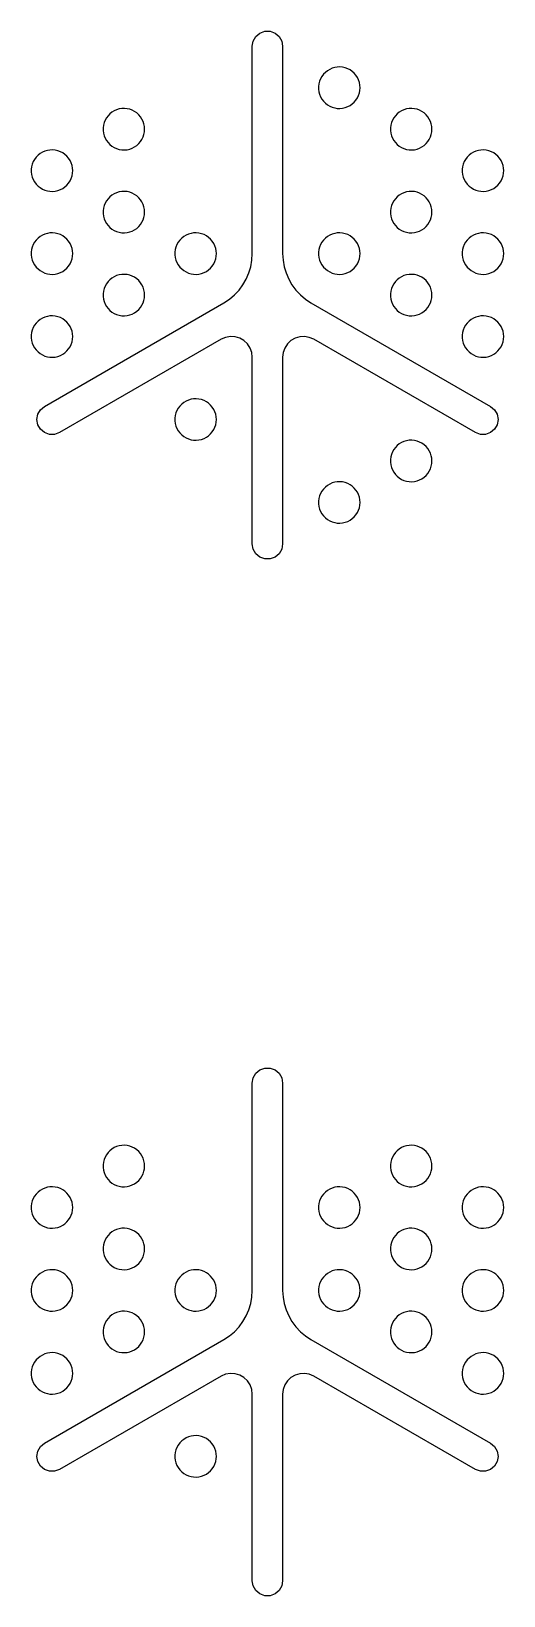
# Model space of a CAD drawing. Header units: metres. Extents: x 19 to 256, y 19 to 256.
# Drawn here: x 69.3 to 80.7, y 18.64 to 56.36 of the extents above; entities that cross this region are included whole.
import ezdxf

# ---------------------------------------------------------------- set-up
doc = ezdxf.new("R2010")
doc.units = ezdxf.units.M

msp = doc.modelspace()

# ---------------------------------------------------------------- linework, layer by layer
for points in [[(74.634, 56), (74.656, 56.125), (74.72, 56.235), (74.817, 56.317), (74.936, 56.36), (75.064, 56.36), (75.183, 56.317), (75.28, 56.235), (75.344, 56.125), (75.366, 56), (75.366, 51), (75.375, 50.841), (75.403, 50.685), (75.448, 50.533), (75.511, 50.387), (75.591, 50.249), (75.686, 50.122), (75.795, 50.006), (75.916, 49.904), (76.049, 49.817), (80.379, 47.317), (80.477, 47.235), (80.54, 47.125), (80.562, 47), (80.54, 46.875), (80.477, 46.765), (80.379, 46.683), (80.26, 46.64), (80.133, 46.64), (80.013, 46.683), (76.116, 48.933), (76.009, 48.979), (75.895, 48.999), (75.779, 48.992), (75.668, 48.959), (75.567, 48.901), (75.483, 48.821), (75.419, 48.724), (75.38, 48.615), (75.366, 48.5), (75.366, 44), (75.344, 43.875), (75.28, 43.765), (75.183, 43.683), (75.064, 43.64), (74.936, 43.64), (74.817, 43.683), (74.72, 43.765), (74.656, 43.875), (74.634, 44), (74.634, 48.5), (74.62, 48.615), (74.581, 48.724), (74.517, 48.821), (74.433, 48.901), (74.332, 48.959), (74.221, 48.992), (74.105, 48.999), (73.991, 48.979), (73.884, 48.933), (69.987, 46.683), (69.867, 46.64), (69.74, 46.64), (69.621, 46.683), (69.523, 46.765), (69.46, 46.875), (69.438, 47), (69.46, 47.125), (69.523, 47.235), (69.621, 47.317), (73.951, 49.817), (74.084, 49.904), (74.205, 50.006), (74.314, 50.122), (74.409, 50.249), (74.489, 50.387), (74.552, 50.533), (74.597, 50.685), (74.625, 50.841), (74.634, 51)], [(77.232, 55), (77.228, 55.064), (77.216, 55.127), (77.196, 55.188), (77.168, 55.245), (77.133, 55.299), (77.091, 55.348), (77.044, 55.391), (76.991, 55.428), (76.934, 55.457), (76.874, 55.479), (76.812, 55.494), (76.748, 55.5), (76.684, 55.498), (76.621, 55.487), (76.559, 55.469), (76.501, 55.443), (76.446, 55.41), (76.396, 55.37), (76.351, 55.324), (76.313, 55.273), (76.282, 55.217), (76.258, 55.158), (76.241, 55.096), (76.233, 55.032), (76.233, 54.968), (76.241, 54.904), (76.258, 54.842), (76.282, 54.783), (76.313, 54.727), (76.351, 54.676), (76.396, 54.63), (76.446, 54.59), (76.501, 54.557), (76.559, 54.531), (76.621, 54.513), (76.684, 54.502), (76.748, 54.5), (76.812, 54.506), (76.874, 54.521), (76.934, 54.543), (76.991, 54.572), (77.044, 54.609), (77.091, 54.652), (77.133, 54.701), (77.168, 54.755), (77.196, 54.812), (77.216, 54.873), (77.228, 54.936), (77.232, 55)], [(72.036, 54), (72.032, 54.064), (72.02, 54.127), (71.999, 54.188), (71.972, 54.245), (71.937, 54.299), (71.895, 54.348), (71.848, 54.391), (71.795, 54.428), (71.738, 54.457), (71.678, 54.479), (71.616, 54.494), (71.552, 54.5), (71.488, 54.498), (71.425, 54.487), (71.363, 54.469), (71.305, 54.443), (71.25, 54.41), (71.2, 54.37), (71.155, 54.324), (71.117, 54.273), (71.085, 54.217), (71.061, 54.158), (71.045, 54.096), (71.037, 54.032), (71.037, 53.968), (71.045, 53.904), (71.061, 53.842), (71.085, 53.783), (71.117, 53.727), (71.155, 53.676), (71.2, 53.63), (71.25, 53.59), (71.305, 53.557), (71.363, 53.531), (71.425, 53.513), (71.488, 53.502), (71.552, 53.5), (71.616, 53.506), (71.678, 53.521), (71.738, 53.543), (71.795, 53.572), (71.848, 53.609), (71.895, 53.652), (71.937, 53.701), (71.972, 53.755), (71.999, 53.812), (72.02, 53.873), (72.032, 53.936), (72.036, 54)], [(78.964, 54), (78.96, 54.064), (78.948, 54.127), (78.928, 54.188), (78.9, 54.245), (78.865, 54.299), (78.823, 54.348), (78.776, 54.391), (78.723, 54.428), (78.666, 54.457), (78.606, 54.479), (78.544, 54.494), (78.48, 54.5), (78.416, 54.498), (78.353, 54.487), (78.291, 54.469), (78.233, 54.443), (78.178, 54.41), (78.128, 54.37), (78.083, 54.324), (78.045, 54.273), (78.014, 54.217), (77.99, 54.158), (77.973, 54.096), (77.965, 54.032), (77.965, 53.968), (77.973, 53.904), (77.99, 53.842), (78.014, 53.783), (78.045, 53.727), (78.083, 53.676), (78.128, 53.63), (78.178, 53.59), (78.233, 53.557), (78.291, 53.531), (78.353, 53.513), (78.416, 53.502), (78.48, 53.5), (78.544, 53.506), (78.606, 53.521), (78.666, 53.543), (78.723, 53.572), (78.776, 53.609), (78.823, 53.652), (78.865, 53.701), (78.9, 53.755), (78.928, 53.812), (78.948, 53.873), (78.96, 53.936), (78.964, 54)], [(70.304, 53), (70.3, 53.064), (70.287, 53.127), (70.267, 53.188), (70.24, 53.245), (70.205, 53.299), (70.163, 53.348), (70.116, 53.391), (70.063, 53.428), (70.006, 53.457), (69.946, 53.479), (69.884, 53.494), (69.82, 53.5), (69.756, 53.498), (69.693, 53.487), (69.631, 53.469), (69.573, 53.443), (69.518, 53.41), (69.468, 53.37), (69.423, 53.324), (69.385, 53.273), (69.353, 53.217), (69.329, 53.158), (69.313, 53.096), (69.305, 53.032), (69.305, 52.968), (69.313, 52.904), (69.329, 52.842), (69.353, 52.783), (69.385, 52.727), (69.423, 52.676), (69.468, 52.63), (69.518, 52.59), (69.573, 52.557), (69.631, 52.531), (69.693, 52.513), (69.756, 52.502), (69.82, 52.5), (69.884, 52.506), (69.946, 52.521), (70.006, 52.543), (70.063, 52.572), (70.116, 52.609), (70.163, 52.652), (70.205, 52.701), (70.24, 52.755), (70.267, 52.812), (70.287, 52.873), (70.3, 52.936), (70.304, 53)], [(80.696, 53), (80.692, 53.064), (80.68, 53.127), (80.66, 53.188), (80.632, 53.245), (80.597, 53.299), (80.555, 53.348), (80.508, 53.391), (80.455, 53.428), (80.399, 53.457), (80.338, 53.479), (80.276, 53.494), (80.212, 53.5), (80.148, 53.498), (80.085, 53.487), (80.023, 53.469), (79.965, 53.443), (79.91, 53.41), (79.86, 53.37), (79.815, 53.324), (79.777, 53.273), (79.746, 53.217), (79.722, 53.158), (79.705, 53.096), (79.697, 53.032), (79.697, 52.968), (79.705, 52.904), (79.722, 52.842), (79.746, 52.783), (79.777, 52.727), (79.815, 52.676), (79.86, 52.63), (79.91, 52.59), (79.965, 52.557), (80.023, 52.531), (80.085, 52.513), (80.148, 52.502), (80.212, 52.5), (80.276, 52.506), (80.338, 52.521), (80.399, 52.543), (80.455, 52.572), (80.508, 52.609), (80.555, 52.652), (80.597, 52.701), (80.632, 52.755), (80.66, 52.812), (80.68, 52.873), (80.692, 52.936), (80.696, 53)], [(72.036, 52), (72.032, 52.064), (72.02, 52.127), (71.999, 52.188), (71.972, 52.245), (71.937, 52.299), (71.895, 52.348), (71.848, 52.391), (71.795, 52.428), (71.738, 52.457), (71.678, 52.479), (71.616, 52.494), (71.552, 52.5), (71.488, 52.498), (71.425, 52.487), (71.363, 52.469), (71.305, 52.443), (71.25, 52.41), (71.2, 52.37), (71.155, 52.324), (71.117, 52.273), (71.085, 52.217), (71.061, 52.158), (71.045, 52.096), (71.037, 52.032), (71.037, 51.968), (71.045, 51.904), (71.061, 51.842), (71.085, 51.783), (71.117, 51.727), (71.155, 51.676), (71.2, 51.63), (71.25, 51.59), (71.305, 51.557), (71.363, 51.531), (71.425, 51.513), (71.488, 51.502), (71.552, 51.5), (71.616, 51.506), (71.678, 51.521), (71.738, 51.543), (71.795, 51.572), (71.848, 51.609), (71.895, 51.652), (71.937, 51.701), (71.972, 51.755), (71.999, 51.812), (72.02, 51.873), (72.032, 51.936), (72.036, 52)], [(78.964, 52), (78.96, 52.064), (78.948, 52.127), (78.928, 52.188), (78.9, 52.245), (78.865, 52.299), (78.823, 52.348), (78.776, 52.391), (78.723, 52.428), (78.666, 52.457), (78.606, 52.479), (78.544, 52.494), (78.48, 52.5), (78.416, 52.498), (78.353, 52.487), (78.291, 52.469), (78.233, 52.443), (78.178, 52.41), (78.128, 52.37), (78.083, 52.324), (78.045, 52.273), (78.014, 52.217), (77.99, 52.158), (77.973, 52.096), (77.965, 52.032), (77.965, 51.968), (77.973, 51.904), (77.99, 51.842), (78.014, 51.783), (78.045, 51.727), (78.083, 51.676), (78.128, 51.63), (78.178, 51.59), (78.233, 51.557), (78.291, 51.531), (78.353, 51.513), (78.416, 51.502), (78.48, 51.5), (78.544, 51.506), (78.606, 51.521), (78.666, 51.543), (78.723, 51.572), (78.776, 51.609), (78.823, 51.652), (78.865, 51.701), (78.9, 51.755), (78.928, 51.812), (78.948, 51.873), (78.96, 51.936), (78.964, 52)], [(70.304, 51), (70.3, 51.064), (70.287, 51.127), (70.267, 51.188), (70.24, 51.245), (70.205, 51.299), (70.163, 51.348), (70.116, 51.391), (70.063, 51.428), (70.006, 51.457), (69.946, 51.479), (69.884, 51.494), (69.82, 51.5), (69.756, 51.498), (69.693, 51.487), (69.631, 51.469), (69.573, 51.443), (69.518, 51.41), (69.468, 51.37), (69.423, 51.324), (69.385, 51.273), (69.353, 51.217), (69.329, 51.158), (69.313, 51.096), (69.305, 51.032), (69.305, 50.968), (69.313, 50.904), (69.329, 50.842), (69.353, 50.783), (69.385, 50.727), (69.423, 50.676), (69.468, 50.63), (69.518, 50.59), (69.573, 50.557), (69.631, 50.531), (69.693, 50.513), (69.756, 50.502), (69.82, 50.5), (69.884, 50.506), (69.946, 50.521), (70.006, 50.543), (70.063, 50.572), (70.116, 50.609), (70.163, 50.652), (70.205, 50.701), (70.24, 50.755), (70.267, 50.812), (70.287, 50.873), (70.3, 50.936), (70.304, 51)], [(73.768, 51), (73.764, 51.064), (73.752, 51.127), (73.731, 51.188), (73.704, 51.245), (73.669, 51.299), (73.627, 51.348), (73.58, 51.391), (73.527, 51.428), (73.47, 51.457), (73.41, 51.479), (73.348, 51.494), (73.284, 51.5), (73.22, 51.498), (73.157, 51.487), (73.095, 51.469), (73.037, 51.443), (72.982, 51.41), (72.932, 51.37), (72.887, 51.324), (72.849, 51.273), (72.817, 51.217), (72.793, 51.158), (72.777, 51.096), (72.769, 51.032), (72.769, 50.968), (72.777, 50.904), (72.793, 50.842), (72.817, 50.783), (72.849, 50.727), (72.887, 50.676), (72.932, 50.63), (72.982, 50.59), (73.037, 50.557), (73.095, 50.531), (73.157, 50.513), (73.22, 50.502), (73.284, 50.5), (73.348, 50.506), (73.41, 50.521), (73.47, 50.543), (73.527, 50.572), (73.58, 50.609), (73.627, 50.652), (73.669, 50.701), (73.704, 50.755), (73.731, 50.812), (73.752, 50.873), (73.764, 50.936), (73.768, 51)], [(77.232, 51), (77.228, 51.064), (77.216, 51.127), (77.196, 51.188), (77.168, 51.245), (77.133, 51.299), (77.091, 51.348), (77.044, 51.391), (76.991, 51.428), (76.934, 51.457), (76.874, 51.479), (76.812, 51.494), (76.748, 51.5), (76.684, 51.498), (76.621, 51.487), (76.559, 51.469), (76.501, 51.443), (76.446, 51.41), (76.396, 51.37), (76.351, 51.324), (76.313, 51.273), (76.282, 51.217), (76.258, 51.158), (76.241, 51.096), (76.233, 51.032), (76.233, 50.968), (76.241, 50.904), (76.258, 50.842), (76.282, 50.783), (76.313, 50.727), (76.351, 50.676), (76.396, 50.63), (76.446, 50.59), (76.501, 50.557), (76.559, 50.531), (76.621, 50.513), (76.684, 50.502), (76.748, 50.5), (76.812, 50.506), (76.874, 50.521), (76.934, 50.543), (76.991, 50.572), (77.044, 50.609), (77.091, 50.652), (77.133, 50.701), (77.168, 50.755), (77.196, 50.812), (77.216, 50.873), (77.228, 50.936), (77.232, 51)], [(80.696, 51), (80.692, 51.064), (80.68, 51.127), (80.66, 51.188), (80.632, 51.245), (80.597, 51.299), (80.555, 51.348), (80.508, 51.391), (80.455, 51.428), (80.399, 51.457), (80.338, 51.479), (80.276, 51.494), (80.212, 51.5), (80.148, 51.498), (80.085, 51.487), (80.023, 51.469), (79.965, 51.443), (79.91, 51.41), (79.86, 51.37), (79.815, 51.324), (79.777, 51.273), (79.746, 51.217), (79.722, 51.158), (79.705, 51.096), (79.697, 51.032), (79.697, 50.968), (79.705, 50.904), (79.722, 50.842), (79.746, 50.783), (79.777, 50.727), (79.815, 50.676), (79.86, 50.63), (79.91, 50.59), (79.965, 50.557), (80.023, 50.531), (80.085, 50.513), (80.148, 50.502), (80.212, 50.5), (80.276, 50.506), (80.338, 50.521), (80.399, 50.543), (80.455, 50.572), (80.508, 50.609), (80.555, 50.652), (80.597, 50.701), (80.632, 50.755), (80.66, 50.812), (80.68, 50.873), (80.692, 50.936), (80.696, 51)], [(72.036, 50), (72.032, 50.064), (72.02, 50.127), (71.999, 50.188), (71.972, 50.245), (71.937, 50.299), (71.895, 50.348), (71.848, 50.391), (71.795, 50.428), (71.738, 50.457), (71.678, 50.479), (71.616, 50.494), (71.552, 50.5), (71.488, 50.498), (71.425, 50.487), (71.363, 50.469), (71.305, 50.443), (71.25, 50.41), (71.2, 50.37), (71.155, 50.324), (71.117, 50.273), (71.085, 50.217), (71.061, 50.158), (71.045, 50.096), (71.037, 50.032), (71.037, 49.968), (71.045, 49.904), (71.061, 49.842), (71.085, 49.783), (71.117, 49.727), (71.155, 49.676), (71.2, 49.63), (71.25, 49.59), (71.305, 49.557), (71.363, 49.531), (71.425, 49.513), (71.488, 49.502), (71.552, 49.5), (71.616, 49.506), (71.678, 49.521), (71.738, 49.543), (71.795, 49.572), (71.848, 49.609), (71.895, 49.652), (71.937, 49.701), (71.972, 49.755), (71.999, 49.812), (72.02, 49.873), (72.032, 49.936), (72.036, 50)], [(78.964, 50), (78.96, 50.064), (78.948, 50.127), (78.928, 50.188), (78.9, 50.245), (78.865, 50.299), (78.823, 50.348), (78.776, 50.391), (78.723, 50.428), (78.666, 50.457), (78.606, 50.479), (78.544, 50.494), (78.48, 50.5), (78.416, 50.498), (78.353, 50.487), (78.291, 50.469), (78.233, 50.443), (78.178, 50.41), (78.128, 50.37), (78.083, 50.324), (78.045, 50.273), (78.014, 50.217), (77.99, 50.158), (77.973, 50.096), (77.965, 50.032), (77.965, 49.968), (77.973, 49.904), (77.99, 49.842), (78.014, 49.783), (78.045, 49.727), (78.083, 49.676), (78.128, 49.63), (78.178, 49.59), (78.233, 49.557), (78.291, 49.531), (78.353, 49.513), (78.416, 49.502), (78.48, 49.5), (78.544, 49.506), (78.606, 49.521), (78.666, 49.543), (78.723, 49.572), (78.776, 49.609), (78.823, 49.652), (78.865, 49.701), (78.9, 49.755), (78.928, 49.812), (78.948, 49.873), (78.96, 49.936), (78.964, 50)], [(70.304, 49), (70.3, 49.064), (70.287, 49.127), (70.267, 49.188), (70.24, 49.245), (70.205, 49.299), (70.163, 49.348), (70.116, 49.391), (70.063, 49.428), (70.006, 49.457), (69.946, 49.479), (69.884, 49.494), (69.82, 49.5), (69.756, 49.498), (69.693, 49.487), (69.631, 49.469), (69.573, 49.443), (69.518, 49.41), (69.468, 49.37), (69.423, 49.324), (69.385, 49.273), (69.353, 49.217), (69.329, 49.158), (69.313, 49.096), (69.305, 49.032), (69.305, 48.968), (69.313, 48.904), (69.329, 48.842), (69.353, 48.783), (69.385, 48.727), (69.423, 48.676), (69.468, 48.63), (69.518, 48.59), (69.573, 48.557), (69.631, 48.531), (69.693, 48.513), (69.756, 48.502), (69.82, 48.5), (69.884, 48.506), (69.946, 48.521), (70.006, 48.543), (70.063, 48.572), (70.116, 48.609), (70.163, 48.652), (70.205, 48.701), (70.24, 48.755), (70.267, 48.812), (70.287, 48.873), (70.3, 48.936), (70.304, 49)], [(80.696, 49), (80.692, 49.064), (80.68, 49.127), (80.66, 49.188), (80.632, 49.245), (80.597, 49.299), (80.555, 49.348), (80.508, 49.391), (80.455, 49.428), (80.399, 49.457), (80.338, 49.479), (80.276, 49.494), (80.212, 49.5), (80.148, 49.498), (80.085, 49.487), (80.023, 49.469), (79.965, 49.443), (79.91, 49.41), (79.86, 49.37), (79.815, 49.324), (79.777, 49.273), (79.746, 49.217), (79.722, 49.158), (79.705, 49.096), (79.697, 49.032), (79.697, 48.968), (79.705, 48.904), (79.722, 48.842), (79.746, 48.783), (79.777, 48.727), (79.815, 48.676), (79.86, 48.63), (79.91, 48.59), (79.965, 48.557), (80.023, 48.531), (80.085, 48.513), (80.148, 48.502), (80.212, 48.5), (80.276, 48.506), (80.338, 48.521), (80.399, 48.543), (80.455, 48.572), (80.508, 48.609), (80.555, 48.652), (80.597, 48.701), (80.632, 48.755), (80.66, 48.812), (80.68, 48.873), (80.692, 48.936), (80.696, 49)], [(73.768, 47), (73.764, 47.064), (73.752, 47.127), (73.731, 47.188), (73.704, 47.245), (73.669, 47.299), (73.627, 47.348), (73.58, 47.391), (73.527, 47.428), (73.47, 47.457), (73.41, 47.479), (73.348, 47.494), (73.284, 47.5), (73.22, 47.498), (73.157, 47.487), (73.095, 47.469), (73.037, 47.443), (72.982, 47.41), (72.932, 47.37), (72.887, 47.324), (72.849, 47.273), (72.817, 47.217), (72.793, 47.158), (72.777, 47.096), (72.769, 47.032), (72.769, 46.968), (72.777, 46.904), (72.793, 46.842), (72.817, 46.783), (72.849, 46.727), (72.887, 46.676), (72.932, 46.63), (72.982, 46.59), (73.037, 46.557), (73.095, 46.531), (73.157, 46.513), (73.22, 46.502), (73.284, 46.5), (73.348, 46.506), (73.41, 46.521), (73.47, 46.543), (73.527, 46.572), (73.58, 46.609), (73.627, 46.652), (73.669, 46.701), (73.704, 46.755), (73.731, 46.812), (73.752, 46.873), (73.764, 46.936), (73.768, 47)], [(78.964, 46), (78.96, 46.064), (78.948, 46.127), (78.928, 46.188), (78.9, 46.245), (78.865, 46.299), (78.823, 46.348), (78.776, 46.391), (78.723, 46.428), (78.666, 46.457), (78.606, 46.479), (78.544, 46.494), (78.48, 46.5), (78.416, 46.498), (78.353, 46.487), (78.291, 46.469), (78.233, 46.443), (78.178, 46.41), (78.128, 46.37), (78.083, 46.324), (78.045, 46.273), (78.014, 46.217), (77.99, 46.158), (77.973, 46.096), (77.965, 46.032), (77.965, 45.968), (77.973, 45.904), (77.99, 45.842), (78.014, 45.783), (78.045, 45.727), (78.083, 45.676), (78.128, 45.63), (78.178, 45.59), (78.233, 45.557), (78.291, 45.531), (78.353, 45.513), (78.416, 45.502), (78.48, 45.5), (78.544, 45.506), (78.606, 45.521), (78.666, 45.543), (78.723, 45.572), (78.776, 45.609), (78.823, 45.652), (78.865, 45.701), (78.9, 45.755), (78.928, 45.812), (78.948, 45.873), (78.96, 45.936), (78.964, 46)], [(77.232, 45), (77.228, 45.064), (77.216, 45.127), (77.196, 45.188), (77.168, 45.245), (77.133, 45.299), (77.091, 45.348), (77.044, 45.391), (76.991, 45.428), (76.934, 45.457), (76.874, 45.479), (76.812, 45.494), (76.748, 45.5), (76.684, 45.498), (76.621, 45.487), (76.559, 45.469), (76.501, 45.443), (76.446, 45.41), (76.396, 45.37), (76.351, 45.324), (76.313, 45.273), (76.282, 45.217), (76.258, 45.158), (76.241, 45.096), (76.233, 45.032), (76.233, 44.968), (76.241, 44.904), (76.258, 44.842), (76.282, 44.783), (76.313, 44.727), (76.351, 44.676), (76.396, 44.63), (76.446, 44.59), (76.501, 44.557), (76.559, 44.531), (76.621, 44.513), (76.684, 44.502), (76.748, 44.5), (76.812, 44.506), (76.874, 44.521), (76.934, 44.543), (76.991, 44.572), (77.044, 44.609), (77.091, 44.652), (77.133, 44.701), (77.168, 44.755), (77.196, 44.812), (77.216, 44.873), (77.228, 44.936), (77.232, 45)], [(74.634, 31), (74.656, 31.125), (74.72, 31.235), (74.817, 31.317), (74.936, 31.36), (75.064, 31.36), (75.183, 31.317), (75.28, 31.235), (75.344, 31.125), (75.366, 31), (75.366, 26), (75.375, 25.841), (75.403, 25.685), (75.448, 25.533), (75.511, 25.387), (75.591, 25.249), (75.686, 25.122), (75.795, 25.006), (75.916, 24.904), (76.049, 24.817), (80.379, 22.317), (80.477, 22.235), (80.54, 22.125), (80.562, 22), (80.54, 21.875), (80.477, 21.765), (80.379, 21.683), (80.26, 21.64), (80.133, 21.64), (80.013, 21.683), (76.116, 23.933), (76.009, 23.979), (75.895, 23.999), (75.779, 23.992), (75.668, 23.959), (75.567, 23.901), (75.483, 23.821), (75.419, 23.724), (75.38, 23.615), (75.366, 23.5), (75.366, 19), (75.344, 18.875), (75.28, 18.765), (75.183, 18.683), (75.064, 18.64), (74.936, 18.64), (74.817, 18.683), (74.72, 18.765), (74.656, 18.875), (74.634, 19), (74.634, 23.5), (74.62, 23.615), (74.581, 23.724), (74.517, 23.821), (74.433, 23.901), (74.332, 23.959), (74.221, 23.992), (74.105, 23.999), (73.991, 23.979), (73.884, 23.933), (69.987, 21.683), (69.867, 21.64), (69.74, 21.64), (69.621, 21.683), (69.523, 21.765), (69.46, 21.875), (69.438, 22), (69.46, 22.125), (69.523, 22.235), (69.621, 22.317), (73.951, 24.817), (74.084, 24.904), (74.205, 25.006), (74.314, 25.122), (74.409, 25.249), (74.489, 25.387), (74.552, 25.533), (74.597, 25.685), (74.625, 25.841), (74.634, 26)], [(72.036, 29), (72.032, 29.064), (72.02, 29.127), (71.999, 29.188), (71.972, 29.245), (71.937, 29.299), (71.895, 29.348), (71.848, 29.391), (71.795, 29.428), (71.738, 29.457), (71.678, 29.479), (71.616, 29.494), (71.552, 29.5), (71.488, 29.498), (71.425, 29.487), (71.363, 29.469), (71.305, 29.443), (71.25, 29.41), (71.2, 29.37), (71.155, 29.324), (71.117, 29.273), (71.085, 29.217), (71.061, 29.158), (71.045, 29.096), (71.037, 29.032), (71.037, 28.968), (71.045, 28.904), (71.061, 28.842), (71.085, 28.783), (71.117, 28.727), (71.155, 28.676), (71.2, 28.63), (71.25, 28.59), (71.305, 28.557), (71.363, 28.531), (71.425, 28.513), (71.488, 28.502), (71.552, 28.5), (71.616, 28.506), (71.678, 28.521), (71.738, 28.543), (71.795, 28.572), (71.848, 28.609), (71.895, 28.652), (71.937, 28.701), (71.972, 28.755), (71.999, 28.812), (72.02, 28.873), (72.032, 28.936), (72.036, 29)], [(78.964, 29), (78.96, 29.064), (78.948, 29.127), (78.928, 29.188), (78.9, 29.245), (78.865, 29.299), (78.823, 29.348), (78.776, 29.391), (78.723, 29.428), (78.666, 29.457), (78.606, 29.479), (78.544, 29.494), (78.48, 29.5), (78.416, 29.498), (78.353, 29.487), (78.291, 29.469), (78.233, 29.443), (78.178, 29.41), (78.128, 29.37), (78.083, 29.324), (78.045, 29.273), (78.014, 29.217), (77.99, 29.158), (77.973, 29.096), (77.965, 29.032), (77.965, 28.968), (77.973, 28.904), (77.99, 28.842), (78.014, 28.783), (78.045, 28.727), (78.083, 28.676), (78.128, 28.63), (78.178, 28.59), (78.233, 28.557), (78.291, 28.531), (78.353, 28.513), (78.416, 28.502), (78.48, 28.5), (78.544, 28.506), (78.606, 28.521), (78.666, 28.543), (78.723, 28.572), (78.776, 28.609), (78.823, 28.652), (78.865, 28.701), (78.9, 28.755), (78.928, 28.812), (78.948, 28.873), (78.96, 28.936), (78.964, 29)], [(70.304, 28), (70.3, 28.064), (70.287, 28.127), (70.267, 28.188), (70.24, 28.245), (70.205, 28.299), (70.163, 28.348), (70.116, 28.391), (70.063, 28.428), (70.006, 28.457), (69.946, 28.479), (69.884, 28.494), (69.82, 28.5), (69.756, 28.498), (69.693, 28.487), (69.631, 28.469), (69.573, 28.443), (69.518, 28.41), (69.468, 28.37), (69.423, 28.324), (69.385, 28.273), (69.353, 28.217), (69.329, 28.158), (69.313, 28.096), (69.305, 28.032), (69.305, 27.968), (69.313, 27.904), (69.329, 27.842), (69.353, 27.783), (69.385, 27.727), (69.423, 27.676), (69.468, 27.63), (69.518, 27.59), (69.573, 27.557), (69.631, 27.531), (69.693, 27.513), (69.756, 27.502), (69.82, 27.5), (69.884, 27.506), (69.946, 27.521), (70.006, 27.543), (70.063, 27.572), (70.116, 27.609), (70.163, 27.652), (70.205, 27.701), (70.24, 27.755), (70.267, 27.812), (70.287, 27.873), (70.3, 27.936), (70.304, 28)], [(77.232, 28), (77.228, 28.064), (77.216, 28.127), (77.196, 28.188), (77.168, 28.245), (77.133, 28.299), (77.091, 28.348), (77.044, 28.391), (76.991, 28.428), (76.934, 28.457), (76.874, 28.479), (76.812, 28.494), (76.748, 28.5), (76.684, 28.498), (76.621, 28.487), (76.559, 28.469), (76.501, 28.443), (76.446, 28.41), (76.396, 28.37), (76.351, 28.324), (76.313, 28.273), (76.282, 28.217), (76.258, 28.158), (76.241, 28.096), (76.233, 28.032), (76.233, 27.968), (76.241, 27.904), (76.258, 27.842), (76.282, 27.783), (76.313, 27.727), (76.351, 27.676), (76.396, 27.63), (76.446, 27.59), (76.501, 27.557), (76.559, 27.531), (76.621, 27.513), (76.684, 27.502), (76.748, 27.5), (76.812, 27.506), (76.874, 27.521), (76.934, 27.543), (76.991, 27.572), (77.044, 27.609), (77.091, 27.652), (77.133, 27.701), (77.168, 27.755), (77.196, 27.812), (77.216, 27.873), (77.228, 27.936), (77.232, 28)], [(80.696, 28), (80.692, 28.064), (80.68, 28.127), (80.66, 28.188), (80.632, 28.245), (80.597, 28.299), (80.555, 28.348), (80.508, 28.391), (80.455, 28.428), (80.399, 28.457), (80.338, 28.479), (80.276, 28.494), (80.212, 28.5), (80.148, 28.498), (80.085, 28.487), (80.023, 28.469), (79.965, 28.443), (79.91, 28.41), (79.86, 28.37), (79.815, 28.324), (79.777, 28.273), (79.746, 28.217), (79.722, 28.158), (79.705, 28.096), (79.697, 28.032), (79.697, 27.968), (79.705, 27.904), (79.722, 27.842), (79.746, 27.783), (79.777, 27.727), (79.815, 27.676), (79.86, 27.63), (79.91, 27.59), (79.965, 27.557), (80.023, 27.531), (80.085, 27.513), (80.148, 27.502), (80.212, 27.5), (80.276, 27.506), (80.338, 27.521), (80.399, 27.543), (80.455, 27.572), (80.508, 27.609), (80.555, 27.652), (80.597, 27.701), (80.632, 27.755), (80.66, 27.812), (80.68, 27.873), (80.692, 27.936), (80.696, 28)], [(72.036, 27), (72.032, 27.064), (72.02, 27.127), (71.999, 27.188), (71.972, 27.245), (71.937, 27.299), (71.895, 27.348), (71.848, 27.391), (71.795, 27.428), (71.738, 27.457), (71.678, 27.479), (71.616, 27.494), (71.552, 27.5), (71.488, 27.498), (71.425, 27.487), (71.363, 27.469), (71.305, 27.443), (71.25, 27.41), (71.2, 27.37), (71.155, 27.324), (71.117, 27.273), (71.085, 27.217), (71.061, 27.158), (71.045, 27.096), (71.037, 27.032), (71.037, 26.968), (71.045, 26.904), (71.061, 26.842), (71.085, 26.783), (71.117, 26.727), (71.155, 26.676), (71.2, 26.63), (71.25, 26.59), (71.305, 26.557), (71.363, 26.531), (71.425, 26.513), (71.488, 26.502), (71.552, 26.5), (71.616, 26.506), (71.678, 26.521), (71.738, 26.543), (71.795, 26.572), (71.848, 26.609), (71.895, 26.652), (71.937, 26.701), (71.972, 26.755), (71.999, 26.812), (72.02, 26.873), (72.032, 26.936), (72.036, 27)], [(78.964, 27), (78.96, 27.064), (78.948, 27.127), (78.928, 27.188), (78.9, 27.245), (78.865, 27.299), (78.823, 27.348), (78.776, 27.391), (78.723, 27.428), (78.666, 27.457), (78.606, 27.479), (78.544, 27.494), (78.48, 27.5), (78.416, 27.498), (78.353, 27.487), (78.291, 27.469), (78.233, 27.443), (78.178, 27.41), (78.128, 27.37), (78.083, 27.324), (78.045, 27.273), (78.014, 27.217), (77.99, 27.158), (77.973, 27.096), (77.965, 27.032), (77.965, 26.968), (77.973, 26.904), (77.99, 26.842), (78.014, 26.783), (78.045, 26.727), (78.083, 26.676), (78.128, 26.63), (78.178, 26.59), (78.233, 26.557), (78.291, 26.531), (78.353, 26.513), (78.416, 26.502), (78.48, 26.5), (78.544, 26.506), (78.606, 26.521), (78.666, 26.543), (78.723, 26.572), (78.776, 26.609), (78.823, 26.652), (78.865, 26.701), (78.9, 26.755), (78.928, 26.812), (78.948, 26.873), (78.96, 26.936), (78.964, 27)], [(70.304, 26), (70.3, 26.064), (70.287, 26.127), (70.267, 26.188), (70.24, 26.245), (70.205, 26.299), (70.163, 26.348), (70.116, 26.391), (70.063, 26.428), (70.006, 26.457), (69.946, 26.479), (69.884, 26.494), (69.82, 26.5), (69.756, 26.498), (69.693, 26.487), (69.631, 26.469), (69.573, 26.443), (69.518, 26.41), (69.468, 26.37), (69.423, 26.324), (69.385, 26.273), (69.353, 26.217), (69.329, 26.158), (69.313, 26.096), (69.305, 26.032), (69.305, 25.968), (69.313, 25.904), (69.329, 25.842), (69.353, 25.783), (69.385, 25.727), (69.423, 25.676), (69.468, 25.63), (69.518, 25.59), (69.573, 25.557), (69.631, 25.531), (69.693, 25.513), (69.756, 25.502), (69.82, 25.5), (69.884, 25.506), (69.946, 25.521), (70.006, 25.543), (70.063, 25.572), (70.116, 25.609), (70.163, 25.652), (70.205, 25.701), (70.24, 25.755), (70.267, 25.812), (70.287, 25.873), (70.3, 25.936), (70.304, 26)], [(73.768, 26), (73.764, 26.064), (73.752, 26.127), (73.731, 26.188), (73.704, 26.245), (73.669, 26.299), (73.627, 26.348), (73.58, 26.391), (73.527, 26.428), (73.47, 26.457), (73.41, 26.479), (73.348, 26.494), (73.284, 26.5), (73.22, 26.498), (73.157, 26.487), (73.095, 26.469), (73.037, 26.443), (72.982, 26.41), (72.932, 26.37), (72.887, 26.324), (72.849, 26.273), (72.817, 26.217), (72.793, 26.158), (72.777, 26.096), (72.769, 26.032), (72.769, 25.968), (72.777, 25.904), (72.793, 25.842), (72.817, 25.783), (72.849, 25.727), (72.887, 25.676), (72.932, 25.63), (72.982, 25.59), (73.037, 25.557), (73.095, 25.531), (73.157, 25.513), (73.22, 25.502), (73.284, 25.5), (73.348, 25.506), (73.41, 25.521), (73.47, 25.543), (73.527, 25.572), (73.58, 25.609), (73.627, 25.652), (73.669, 25.701), (73.704, 25.755), (73.731, 25.812), (73.752, 25.873), (73.764, 25.936), (73.768, 26)], [(77.232, 26), (77.228, 26.064), (77.216, 26.127), (77.196, 26.188), (77.168, 26.245), (77.133, 26.299), (77.091, 26.348), (77.044, 26.391), (76.991, 26.428), (76.934, 26.457), (76.874, 26.479), (76.812, 26.494), (76.748, 26.5), (76.684, 26.498), (76.621, 26.487), (76.559, 26.469), (76.501, 26.443), (76.446, 26.41), (76.396, 26.37), (76.351, 26.324), (76.313, 26.273), (76.282, 26.217), (76.258, 26.158), (76.241, 26.096), (76.233, 26.032), (76.233, 25.968), (76.241, 25.904), (76.258, 25.842), (76.282, 25.783), (76.313, 25.727), (76.351, 25.676), (76.396, 25.63), (76.446, 25.59), (76.501, 25.557), (76.559, 25.531), (76.621, 25.513), (76.684, 25.502), (76.748, 25.5), (76.812, 25.506), (76.874, 25.521), (76.934, 25.543), (76.991, 25.572), (77.044, 25.609), (77.091, 25.652), (77.133, 25.701), (77.168, 25.755), (77.196, 25.812), (77.216, 25.873), (77.228, 25.936), (77.232, 26)], [(80.696, 26), (80.692, 26.064), (80.68, 26.127), (80.66, 26.188), (80.632, 26.245), (80.597, 26.299), (80.555, 26.348), (80.508, 26.391), (80.455, 26.428), (80.399, 26.457), (80.338, 26.479), (80.276, 26.494), (80.212, 26.5), (80.148, 26.498), (80.085, 26.487), (80.023, 26.469), (79.965, 26.443), (79.91, 26.41), (79.86, 26.37), (79.815, 26.324), (79.777, 26.273), (79.746, 26.217), (79.722, 26.158), (79.705, 26.096), (79.697, 26.032), (79.697, 25.968), (79.705, 25.904), (79.722, 25.842), (79.746, 25.783), (79.777, 25.727), (79.815, 25.676), (79.86, 25.63), (79.91, 25.59), (79.965, 25.557), (80.023, 25.531), (80.085, 25.513), (80.148, 25.502), (80.212, 25.5), (80.276, 25.506), (80.338, 25.521), (80.399, 25.543), (80.455, 25.572), (80.508, 25.609), (80.555, 25.652), (80.597, 25.701), (80.632, 25.755), (80.66, 25.812), (80.68, 25.873), (80.692, 25.936), (80.696, 26)], [(72.036, 25), (72.032, 25.064), (72.02, 25.127), (71.999, 25.188), (71.972, 25.245), (71.937, 25.299), (71.895, 25.348), (71.848, 25.391), (71.795, 25.428), (71.738, 25.457), (71.678, 25.479), (71.616, 25.494), (71.552, 25.5), (71.488, 25.498), (71.425, 25.487), (71.363, 25.469), (71.305, 25.443), (71.25, 25.41), (71.2, 25.37), (71.155, 25.324), (71.117, 25.273), (71.085, 25.217), (71.061, 25.158), (71.045, 25.096), (71.037, 25.032), (71.037, 24.968), (71.045, 24.904), (71.061, 24.842), (71.085, 24.783), (71.117, 24.727), (71.155, 24.676), (71.2, 24.63), (71.25, 24.59), (71.305, 24.557), (71.363, 24.531), (71.425, 24.513), (71.488, 24.502), (71.552, 24.5), (71.616, 24.506), (71.678, 24.521), (71.738, 24.543), (71.795, 24.572), (71.848, 24.609), (71.895, 24.652), (71.937, 24.701), (71.972, 24.755), (71.999, 24.812), (72.02, 24.873), (72.032, 24.936), (72.036, 25)], [(78.964, 25), (78.96, 25.064), (78.948, 25.127), (78.928, 25.188), (78.9, 25.245), (78.865, 25.299), (78.823, 25.348), (78.776, 25.391), (78.723, 25.428), (78.666, 25.457), (78.606, 25.479), (78.544, 25.494), (78.48, 25.5), (78.416, 25.498), (78.353, 25.487), (78.291, 25.469), (78.233, 25.443), (78.178, 25.41), (78.128, 25.37), (78.083, 25.324), (78.045, 25.273), (78.014, 25.217), (77.99, 25.158), (77.973, 25.096), (77.965, 25.032), (77.965, 24.968), (77.973, 24.904), (77.99, 24.842), (78.014, 24.783), (78.045, 24.727), (78.083, 24.676), (78.128, 24.63), (78.178, 24.59), (78.233, 24.557), (78.291, 24.531), (78.353, 24.513), (78.416, 24.502), (78.48, 24.5), (78.544, 24.506), (78.606, 24.521), (78.666, 24.543), (78.723, 24.572), (78.776, 24.609), (78.823, 24.652), (78.865, 24.701), (78.9, 24.755), (78.928, 24.812), (78.948, 24.873), (78.96, 24.936), (78.964, 25)], [(70.304, 24), (70.3, 24.064), (70.287, 24.127), (70.267, 24.188), (70.24, 24.245), (70.205, 24.299), (70.163, 24.348), (70.116, 24.391), (70.063, 24.428), (70.006, 24.457), (69.946, 24.479), (69.884, 24.494), (69.82, 24.5), (69.756, 24.498), (69.693, 24.487), (69.631, 24.469), (69.573, 24.443), (69.518, 24.41), (69.468, 24.37), (69.423, 24.324), (69.385, 24.273), (69.353, 24.217), (69.329, 24.158), (69.313, 24.096), (69.305, 24.032), (69.305, 23.968), (69.313, 23.904), (69.329, 23.842), (69.353, 23.783), (69.385, 23.727), (69.423, 23.676), (69.468, 23.63), (69.518, 23.59), (69.573, 23.557), (69.631, 23.531), (69.693, 23.513), (69.756, 23.502), (69.82, 23.5), (69.884, 23.506), (69.946, 23.521), (70.006, 23.543), (70.063, 23.572), (70.116, 23.609), (70.163, 23.652), (70.205, 23.701), (70.24, 23.755), (70.267, 23.812), (70.287, 23.873), (70.3, 23.936), (70.304, 24)], [(80.696, 24), (80.692, 24.064), (80.68, 24.127), (80.66, 24.188), (80.632, 24.245), (80.597, 24.299), (80.555, 24.348), (80.508, 24.391), (80.455, 24.428), (80.399, 24.457), (80.338, 24.479), (80.276, 24.494), (80.212, 24.5), (80.148, 24.498), (80.085, 24.487), (80.023, 24.469), (79.965, 24.443), (79.91, 24.41), (79.86, 24.37), (79.815, 24.324), (79.777, 24.273), (79.746, 24.217), (79.722, 24.158), (79.705, 24.096), (79.697, 24.032), (79.697, 23.968), (79.705, 23.904), (79.722, 23.842), (79.746, 23.783), (79.777, 23.727), (79.815, 23.676), (79.86, 23.63), (79.91, 23.59), (79.965, 23.557), (80.023, 23.531), (80.085, 23.513), (80.148, 23.502), (80.212, 23.5), (80.276, 23.506), (80.338, 23.521), (80.399, 23.543), (80.455, 23.572), (80.508, 23.609), (80.555, 23.652), (80.597, 23.701), (80.632, 23.755), (80.66, 23.812), (80.68, 23.873), (80.692, 23.936), (80.696, 24)], [(73.768, 22), (73.764, 22.064), (73.752, 22.127), (73.731, 22.188), (73.704, 22.245), (73.669, 22.299), (73.627, 22.348), (73.58, 22.391), (73.527, 22.428), (73.47, 22.457), (73.41, 22.479), (73.348, 22.494), (73.284, 22.5), (73.22, 22.498), (73.157, 22.487), (73.095, 22.469), (73.037, 22.443), (72.982, 22.41), (72.932, 22.37), (72.887, 22.324), (72.849, 22.273), (72.817, 22.217), (72.793, 22.158), (72.777, 22.096), (72.769, 22.032), (72.769, 21.968), (72.777, 21.904), (72.793, 21.842), (72.817, 21.783), (72.849, 21.727), (72.887, 21.676), (72.932, 21.63), (72.982, 21.59), (73.037, 21.557), (73.095, 21.531), (73.157, 21.513), (73.22, 21.502), (73.284, 21.5), (73.348, 21.506), (73.41, 21.521), (73.47, 21.543), (73.527, 21.572), (73.58, 21.609), (73.627, 21.652), (73.669, 21.701), (73.704, 21.755), (73.731, 21.812), (73.752, 21.873), (73.764, 21.936), (73.768, 22)]]:
    msp.add_lwpolyline(points, close=True)

doc.saveas('drawing.dxf')
